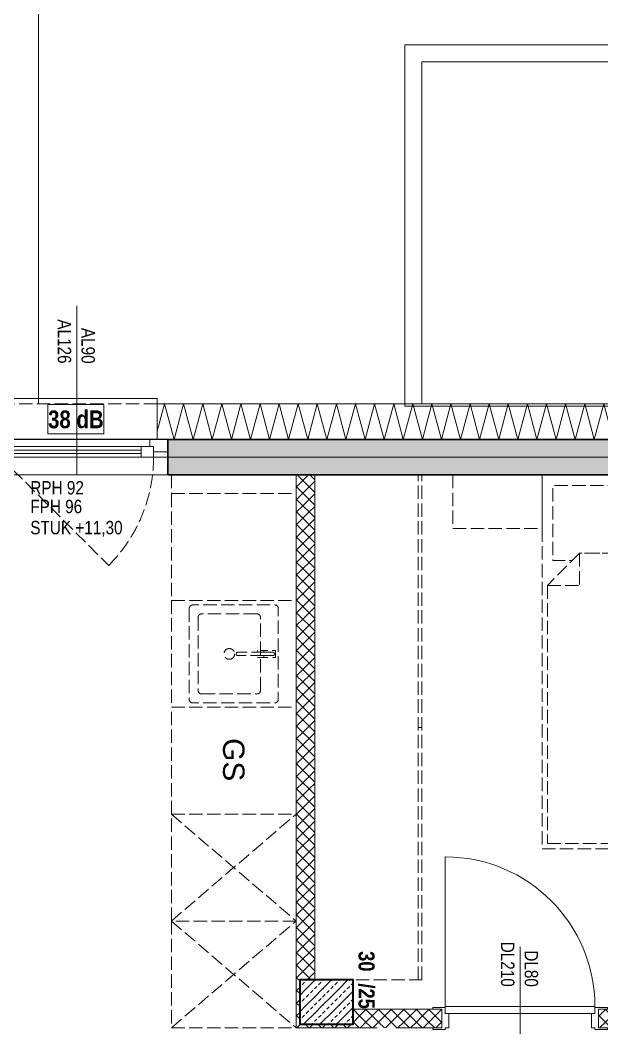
# Model space of a CAD drawing. Header units: metres. Extents: x -19025 to 34897, y -14024 to 26069.
# Drawn here: x 19698 to 22962, y 14604 to 20263 of the extents above; entities that cross this region are included whole.
import ezdxf
from ezdxf.enums import TextEntityAlignment as Align

# ---------------------------------------------------------------- set-up
doc = ezdxf.new("R2010")
doc.units = ezdxf.units.M
doc.header["$MEASUREMENT"] = 0
doc.linetypes.add('Strichlinie eng', pattern=[0.1, 0.075, -0.025])
for name, color, linetype in [('110 Wand Aussen', 7, 'Continuous'), ('11__100 Achsraster', 7, 'Continuous'), ('130 Wand Innen', 7, 'Continuous'), ('130 Wand Innen nichttragend', 7, 'Continuous'), ('150 Stuetze', 7, 'Continuous'), ('211 Draufsicht Untersicht 2D', 7, 'Continuous'), ('220 Bodenaufbau', 7, 'Continuous'), ('510 Moeblierung', 7, 'Continuous'), ('530 Küche', 7, 'Continuous'), ('930 Beschriftung Allgemein', 7, 'Continuous'), ('936 Beschriftung PP Schallschutz', 7, 'Continuous'), ('938 Beschriftung Statik', 7, 'Continuous'), ('Neubau_130 Wand Innen', 7, 'Continuous')]:
    doc.layers.add(name, color=color, linetype=linetype)
doc.styles.add('ERSTELLTER_STIL_1', font='ARIALN.TTF')
doc.styles.add('ERSTELLTER_STIL_2', font='ARIALNB.TTF')
doc.styles.add('ERSTELLTER_STIL_3', font='arial.ttf')
doc.styles.add('ERSTELLTER_STIL_4', font='arialbd.ttf')
doc.linetypes.add('Grenze Bezirk', pattern='A,0,[2,22HAUS116_412 STG1 _ 2.DG_IndexB_2026-08-161.Shx,S=0.001587,R=0,X=0,Y=0],-0.25,0', length=0.25)
pattern_1 = [(134.9991, (0, 0), (0.0353559, 0.03535478), [0.05, 0]), (224.9991, (0, 0), (-0.03535478, 0.0353559), [0.05, 0])]
pattern_2 = [(315, (0, 0), (0.03535534, 0.03535534), [0.05, 0]), (45, (0, 0), (-0.03535534, 0.03535534), [0.05, 0])]
pattern_3 = [(45, (0, 0), (-0.04596194, 0.04596194), [0.0195, -0.013]), (45, (-0.02298, 0.02298), (-0.04596194, 0.04596194), [0.065, 0])]
pattern_4 = [(224.99723, (0, 0), (-0.03535363, 0.03535705), [0.05, 0]), (314.99723, (0, 0), (0.03535705, 0.03535363), [0.05, 0])]

# ---------------------------------------------------------------- blocks, each defined once
blk = doc.blocks.new('Decke_2_1', base_point=(11.4309, 4.6878))
at = {"layer": '220 Bodenaufbau', "color": 7, "linetype": 'Continuous', "lineweight": 13, "flags": 128}
blk.add_lwpolyline([(19.551, 13.0252), (19.551, 14.231), (15.4301, 14.231), (15.4301, 15.916), (21.6305, 15.916), (21.6305, 16.051), (21.8305, 16.051), (21.8305, 15.851), (23.6, 15.851), (23.6, 18.8911), (23.6, 22.2117), (14.36, 22.2117), (14.36, 18.8317), (11.5332, 18.8317), (11.5332, 14.251), (14.36, 14.251), (14.36, 6.5391)], dxfattribs=at)
blk = doc.blocks.new('Unterschrank Einzeltür 24[48]_1', base_point=(18.795, 21.3067))
at = {"layer": '530 Küche', "color": 8, "linetype": 'Strichlinie eng', "lineweight": 5}
for p, q in [((18.795, 21.3067), (18.795, 20.7067)), ((18.795, 21.3067), (19.495, 21.3067)), ((19.495, 21.3067), (19.495, 20.7067)), ((19.275, 21.2317), (18.965, 21.2317)), ((18.945, 21.2117), (18.945, 20.8017)), ((19.295, 20.8017), (19.295, 21.2117)), ((18.965, 20.7817), (19.275, 20.7817)), ((18.795, 20.7067), (19.495, 20.7067))]:
    blk.add_line(p, q, dxfattribs=at)
at = {"layer": '530 Küche', "color": 8, "linetype": 'Strichlinie eng', "lineweight": 5, "flags": 128}
for points in [[(18.895, 21.2617), (18.895, 20.7517, 0.414214), (18.915, 20.7317), (19.375, 20.7317, 0.414214), (19.395, 20.7517), (19.395, 21.2617, 0.414214), (19.375, 21.2817), (18.915, 21.2817, 0.414214)], [(19.1671, 21.0157, 1), (19.1671, 20.9977), (19.365, 20.9977, 1), (19.365, 21.0157)], [(19.314, 21.0267), (19.314, 21.0157), (19.365, 21.0157, -1), (19.365, 20.9977), (19.314, 20.9977), (19.314, 20.9867), (19.379, 20.9867), (19.379, 21.0267)]]:
    blk.add_lwpolyline(points, format="xyb", close=True, dxfattribs=at)
for points in [[(19.278, 21.0264), (19.278, 21.0157), (19.313, 21.0157), (19.313, 21.0264)], [(19.278, 20.987), (19.313, 20.987), (19.313, 20.9977), (19.278, 20.9977)]]:
    blk.add_lwpolyline(points, close=True, dxfattribs=at)
at = {"layer": '530 Küche', "color": 8, "linetype": 'Strichlinie eng', "lineweight": 5}
blk.add_circle((19.12, 21.0067), 0.03, dxfattribs=at)
for centre, start, end in [((18.965, 21.2117), 90, 180), ((19.275, 21.2117), 360, 90), ((18.965, 20.8017), 180, 270), ((19.275, 20.8017), 270, 360)]:
    blk.add_arc(centre, 0.02, start, end, dxfattribs=at)
blk.add_point((18.945, 21.2117), dxfattribs=at)
blk = doc.blocks.new('Unterschrank Mehrfach-Schublade 24[49]_1', base_point=(18.7949, 21.9067))
at = {"layer": '530 Küche', "color": 8, "linetype": 'Strichlinie eng', "lineweight": 5}
for p, q in [((18.7949, 21.9067), (18.7949, 21.3067)), ((18.7949, 21.9067), (19.495, 21.9067)), ((19.495, 21.9067), (19.495, 21.3067)), ((18.7949, 21.3067), (19.495, 21.3067))]:
    blk.add_line(p, q, dxfattribs=at)
blk = doc.blocks.new('Küche-Hochschrank[50]_1', base_point=(18.795, 19.5067))
at = {"layer": '530 Küche', "color": 8, "linetype": 'Strichlinie eng', "lineweight": 5}
for p, q in [((18.795, 19.5067), (19.495, 18.9067)), ((18.795, 18.9067), (19.495, 19.5067))]:
    blk.add_line(p, q, dxfattribs=at)
at = {"layer": '530 Küche', "color": 8, "linetype": 'Strichlinie eng', "lineweight": 5, "flags": 128}
blk.add_lwpolyline([(18.795, 19.5067), (18.795, 18.9067), (19.495, 18.9067), (19.495, 19.5067)], close=True, dxfattribs=at)
blk = doc.blocks.new('Einbau Geschirrspüler 02 27[51]_1', base_point=(18.795, 20.1067))
at = {"layer": '530 Küche', "color": 8, "linetype": 'Strichlinie eng', "lineweight": 5}
for p, q in [((18.795, 20.1067), (18.795, 20.7067)), ((18.795, 20.7067), (19.495, 20.7067)), ((19.495, 20.1067), (19.495, 20.7067)), ((18.795, 20.1067), (19.495, 20.1067))]:
    blk.add_line(p, q, dxfattribs=at)
at = {"layer": '530 Küche', "color": 7, "lineweight": 13, "style": 'ERSTELLTER_STIL_3'}
blk.add_attdef('txt', text='', height=0.12, rotation=270, dxfattribs=at).set_placement((19.145, 20.4125), align=Align.MIDDLE_CENTER)
blk = doc.blocks.new('Unterschrank Mehrfach-Schublade 24[71]_1', base_point=(18.7949, 22.0117))
at = {"layer": '530 Küche', "color": 8, "linetype": 'Strichlinie eng', "lineweight": 5}
for p, q in [((18.7949, 22.0117), (18.7949, 21.9067)), ((18.7949, 22.0117), (19.495, 22.0117)), ((19.495, 22.0117), (19.495, 21.9067)), ((18.7949, 21.9067), (19.495, 21.9067))]:
    blk.add_line(p, q, dxfattribs=at)
blk = doc.blocks.new('Doppelbett 06 27[87]_1', base_point=(21.8, 22.0117))
at = {"layer": '510 Moeblierung', "color": 253, "linetype": 'Strichlinie eng', "lineweight": 9, "true_color": 0x9f9f9f}
for p, q in [((20.875, 22.0117), (20.375, 22.0117)), ((20.375, 22.0117), (20.375, 21.7117)), ((20.875, 21.7117), (20.875, 22.0117)), ((22.725, 22.0117), (20.875, 22.0117)), ((20.875, 22.0117), (20.875, 19.9117)), ((23.225, 22.0117), (22.725, 22.0117)), ((22.725, 22.0117), (22.725, 21.7117)), ((22.725, 19.9117), (22.725, 22.0117)), ((23.225, 21.7117), (23.225, 22.0117)), ((20.375, 21.7117), (20.875, 21.7117)), ((22.725, 21.7117), (23.225, 21.7117)), ((21.085, 21.5717), (20.905, 21.3917)), ((21.8, 21.5717), (21.085, 21.5717)), ((21.085, 21.5717), (21.085, 21.3917)), ((22.515, 21.5717), (21.8, 21.5717)), ((22.695, 21.3917), (22.515, 21.5717)), ((22.515, 21.5717), (22.515, 21.3917)), ((20.905, 21.3917), (20.905, 19.9417)), ((20.905, 21.3917), (21.085, 21.3917)), ((22.695, 21.3917), (22.515, 21.3917)), ((22.695, 19.9417), (22.695, 21.3917)), ((20.905, 19.9417), (21.8, 19.9417)), ((21.8, 19.9417), (22.695, 19.9417)), ((20.875, 19.9117), (22.725, 19.9117))]:
    blk.add_line(p, q, dxfattribs=at)
at = {"layer": '510 Moeblierung', "color": 253, "linetype": 'Strichlinie eng', "lineweight": 9, "true_color": 0x9f9f9f, "flags": 128}
for points in [[(21.74, 21.5717), (21.74, 21.9517), (20.935, 21.9517), (20.935, 21.5317), (21.045, 21.5317), (21.085, 21.5717)], [(22.515, 21.5717), (22.555, 21.5317), (22.665, 21.5317), (22.665, 21.9517), (21.86, 21.9517), (21.86, 21.5717)]]:
    blk.add_lwpolyline(points, close=True, dxfattribs=at)
blk = doc.blocks.new('Garderobe 01 27[105]_1', base_point=(20.2, 19.1767))
at = {"layer": '510 Moeblierung', "color": 253, "linetype": 'Strichlinie eng', "lineweight": 9, "true_color": 0x9f9f9f}
for p, q in [((20.18, 19.1767), (20.18, 22.0117)), ((20.2, 20.5942), (20.18, 20.5942)), ((20.2, 19.1767), (20.18, 19.1767))]:
    blk.add_line(p, q, dxfattribs=at)
at = {"layer": '510 Moeblierung', "color": 253, "linetype": 'Strichlinie eng', "lineweight": 9, "true_color": 0x9f9f9f, "flags": 128}
blk.add_lwpolyline([(20.2, 19.1767), (20.2, 22.0117), (19.6, 22.0117), (19.6, 19.1767)], close=True, dxfattribs=at)
blk = doc.blocks.new('Wand_34_1', base_point=(19.6, 22.4117))
at = {"layer": '130 Wand Innen', "linetype": 'Continuous', "lineweight": 13, "true_color": 0xa7a7a7}
h = blk.add_hatch(dxfattribs=at)
h.set_pattern_fill('GIPSKARTONWAND_0001', color=253, style=0, pattern_type=2)
h.set_pattern_definition(pattern_1)
h.paths.add_polyline_path([(19.495, 22.0117), (19.495, 19.0117), (19.515, 19.0117), (19.515, 19.1767), (19.6, 19.1767), (19.6, 22.0117)])
h = blk.add_hatch(dxfattribs=at)
h.set_pattern_fill('GIPSKARTONWAND_0001', color=253, style=0, pattern_type=2)
h.set_pattern_definition(pattern_1)
h.paths.add_polyline_path([(19.495, 18.9067), (19.515, 18.9267), (19.515, 19.0117), (19.495, 19.0117)])
h = blk.add_hatch(dxfattribs=at)
h.set_pattern_fill('GIPSKARTONWAND_0001', color=253, style=0, pattern_type=2)
h.set_pattern_definition(pattern_1)
h.paths.add_polyline_path([(19.515, 18.9267), (19.495, 18.9067), (19.6, 18.9067), (19.6, 18.9267), (19.515, 18.9267)])
at = {"layer": '130 Wand Innen', "color": 7, "linetype": 'Continuous', "lineweight": 13, "flags": 128}
for points in [[(19.495, 22.0117), (19.495, 18.9067)], [(19.6, 22.0117), (19.495, 22.0117)], [(19.6, 19.1767), (19.6, 22.0117)], [(19.495, 18.9067), (19.6, 18.9067)]]:
    blk.add_lwpolyline(points, dxfattribs=at)
blk = doc.blocks.new('Zargentür 1-Fl 27_3')
at = {"layer": 'Neubau_130 Wand Innen', "color": 7, "linetype": 'Continuous', "lineweight": 13}
for p, q in [((0.42, 0.015), (0.42, 0.855)), ((-0.42, 0.01), (-0.49, 0.01)), ((-0.49, 0.01), (-0.49, 0)), ((-0.49, 0), (-0.44, 0)), ((-0.44, 0), (-0.44, -0.13)), ((-0.44, -0.13), (-0.44, 0)), ((-0.44, -0.13), (-0.44, 0)), ((-0.42, 0.015), (-0.42, -0.025)), ((0.42, 0.015), (-0.42, 0.015)), ((-0.42, -0.025), (-0.42, 0.01)), ((0.42, -0.025), (0.42, 0.015)), ((0.42, -0.025), (0.42, 0.01)), ((0.42, 0.01), (0.49, 0.01)), ((0.49, 0), (0.44, 0)), ((0.44, 0), (0.44, -0.13)), ((0.44, -0.13), (0.44, 0)), ((0.44, -0.13), (0.44, 0)), ((0.49, 0.01), (0.49, 0)), ((-0.4, -0.025), (-0.42, -0.025)), ((-0.42, -0.025), (0.42, -0.025)), ((-0.4, -0.13), (-0.4, -0.025)), ((0.4, -0.13), (0.4, -0.025)), ((0.4, -0.025), (0.42, -0.025)), ((-0.44, -0.13), (-0.49, -0.13)), ((-0.49, -0.13), (-0.49, -0.14)), ((-0.49, -0.14), (-0.42, -0.14)), ((-0.42, -0.14), (-0.42, -0.13)), ((-0.42, -0.13), (-0.4, -0.13)), ((0.42, -0.13), (0.4, -0.13)), ((0.42, -0.14), (0.42, -0.13)), ((0.49, -0.14), (0.42, -0.14)), ((0.44, -0.13), (0.49, -0.13)), ((0.49, -0.13), (0.49, -0.14))]:
    blk.add_line(p, q, dxfattribs=at)
blk.add_arc((0.42, 0.015), 0.84, 90, 180, dxfattribs=at)
blk = doc.blocks.new('T Marker 21_15')
at = {"layer": 'Neubau_130 Wand Innen', "color": 7, "linetype": 'Continuous', "lineweight": 13}
blk.add_line((0, -0.48), (0, 0.15), dxfattribs=at)
at = {"layer": 'Neubau_130 Wand Innen', "color": 7, "lineweight": 13, "style": 'ERSTELLTER_STIL_1'}
for tag, p in [('gs_width_select_pref_50_0', (-0.0029, -0.4146)), ('gs_width_select_pref_50_1', (0.13, -0.4628))]:
    blk.add_attdef(tag, text='', height=0.075, rotation=90, dxfattribs=at).set_placement(p, align=Align.BOTTOM_LEFT)
blk = doc.blocks.new('Wand_37_1', base_point=(21.5305, 19.0116))
at = {"layer": '130 Wand Innen', "linetype": 'Continuous', "lineweight": 13, "true_color": 0xa7a7a7}
h = blk.add_hatch(dxfattribs=at)
h.set_pattern_fill('GIPSKARTONWAND_0001', color=253, style=0, pattern_type=2)
h.set_pattern_definition(pattern_2)
h.paths.add_polyline_path([(21.5305, 19.0116), (21.4005, 19.0116), (21.5305, 18.8916)])
h = blk.add_hatch(dxfattribs=at)
h.set_pattern_fill('GIPSKARTONWAND_0001', color=253, style=0, pattern_type=2)
h.set_pattern_definition(pattern_2)
h.paths.add_polyline_path([(21.5305, 18.8916), (21.4005, 19.0116), (21.4005, 18.8916)])
h = blk.add_hatch(dxfattribs=at)
h.set_pattern_fill('GIPSKARTONWAND_0001', color=253, style=0, pattern_type=2)
h.set_pattern_definition(pattern_2)
h.paths.add_polyline_path([(21.4005, 18.8916), (21.4005, 17.9316), (21.5305, 17.9316), (21.5305, 18.8916)])
h = blk.add_hatch(dxfattribs=at)
h.set_pattern_fill('GIPSKARTONWAND_0001', color=253, style=0, pattern_type=2)
h.set_pattern_definition(pattern_2)
h.paths.add_polyline_path([(21.4005, 15.851), (21.5305, 15.851), (21.5305, 17.0516), (21.4005, 17.0516)])
at = {"layer": '130 Wand Innen', "color": 7, "linetype": 'Continuous', "lineweight": 13}
for p, q in [((21.5305, 17.9316), (21.4005, 17.9316)), ((21.5305, 17.0516), (21.4005, 17.0516))]:
    blk.add_line(p, q, dxfattribs=at)
at = {"layer": '130 Wand Innen', "color": 7, "linetype": 'Continuous', "lineweight": 13, "flags": 128}
for points in [[(21.4005, 18.9066), (21.4005, 17.9316)], [(21.5305, 17.9316), (21.5305, 18.8916)], [(21.4005, 17.0516), (21.4005, 15.851)], [(21.5305, 16.2662), (21.5305, 17.0516)], [(21.5305, 15.851), (21.5305, 16.1862)], [(21.4005, 15.851), (21.5305, 15.851)]]:
    blk.add_lwpolyline(points, dxfattribs=at)
at = {"layer": '130 Wand Innen nichttragend', "color": 7, "linetype": 'Continuous', "lineweight": 13, "flags": 128}
blk.add_lwpolyline([(21.4005, 19.0116), (21.5305, 19.0116)], dxfattribs=at)
at = {"layer": 'Neubau_130 Wand Innen', "color": 7, "linetype": 'Continuous', "lineweight": 13, "xscale": -1, "rotation": 90}
blk.add_blockref('Zargentür 1-Fl 27_3', (21.4005, 17.4916), dxfattribs=at)
at = {"layer": 'Neubau_130 Wand Innen', "color": 7, "lineweight": 13}
ref = blk.add_blockref('T Marker 21_15', (21.5305, 17.4916), dxfattribs=dict(at, rotation=270))
ref.add_attrib('gs_width_select_pref_50', 'DL80', dxfattribs={"color": 7, "lineweight": 13, "height": 0.075, "rotation": 360, "style": 'ERSTELLTER_STIL_1'}).set_placement((21.093, 17.5175), align=Align.BOTTOM_LEFT)
ref.add_attrib('gs_width_select_pref_50_1', 'DL210', dxfattribs={"color": 7, "lineweight": 13, "height": 0.075, "rotation": 360, "style": 'ERSTELLTER_STIL_1'}).set_placement((21.0447, 17.3846), align=Align.BOTTOM_LEFT)
blk = doc.blocks.new('Stütze_1_1', base_point=(19.665, 19.0517))
at = {"layer": '150 Stuetze', "linetype": 'Continuous', "lineweight": 0, "true_color": 0x000000}
h = blk.add_hatch(dxfattribs=at)
h.set_pattern_fill('BETON__BEWEHRT_SN46_0001', color=18, style=0, pattern_type=2)
h.set_pattern_definition(pattern_3)
h.paths.add_polyline_path([(19.515, 18.9267), (19.815, 18.9267), (19.815, 19.1767), (19.515, 19.1767)])
at = {"layer": '150 Stuetze', "color": 7, "linetype": 'Continuous', "lineweight": 35, "flags": 128}
blk.add_lwpolyline([(19.515, 18.9267), (19.815, 18.9267), (19.815, 19.1767), (19.515, 19.1767)], close=True, dxfattribs=at)
blk = doc.blocks.new('Standard-Rastermarker_2')
at = {"layer": '11__100 Achsraster', "color": 8, "linetype": 'Grenze Bezirk', "lineweight": 5}
blk.add_line((1, 0), (28.1313, 0), dxfattribs=at)
at = {"layer": '11__100 Achsraster', "color": 8, "lineweight": 5, "style": 'ERSTELLTER_STIL_4'}
blk.add_attdef('AC_MarkerText_1', text='', height=0.2, rotation=270, dxfattribs=at).set_placement((29.527, -0.0457), align=Align.TOP_CENTER)
blk = doc.blocks.new('Etikett_2_1', base_point=(19.815, 19.1928))
at = {"layer": '938 Beschriftung Statik', "color": 7, "lineweight": 13, "insert": (19.9354, 19.3377), "char_height": 0.09, "attachment_point": 1, "rotation": 270, "style": 'ERSTELLTER_STIL_2'}
blk.add_mtext('\\A1;{\\pql;\\pt0,1;\\fArial Narrow|b1|i0|c0|p0;\\W1.000000;30\\fArial Narrow|b1|i0|c0|p0;\\W1.000000;\\A1{\\H.66x;\\S^  ;}\\fArial Narrow|b1|i0|c0|p0;\\W1.000000;\\fArial Narrow|b1|i0|c0|p0;\\W1.000000;\\A1{\\H.66x;\\S^  ;}\\fArial Narrow|b1|i0|c0|p0;\\W1.000000; /\\fArial Narrow|b1|i0|c0|p0;\\W1.000000;\\fArial Narrow|b1|i0|c0|p0;\\W1.000000;\\fArial Narrow|b1|i0|c0|p0;\\W1.000000;\\fArial Narrow|b1|i0|c0|p0;\\W1.000000;\\fArial Narrow|b1|i0|c0|p0;\\W1.000000;25\\fArial Narrow|b1|i0|c0|p0;\\W1.000000;\\A1{\\H.66x;\\S^  ;}\\fArial Narrow|b1|i0|c0|p0;\\W1.000000;\\fArial Narrow|b1|i0|c0|p0;\\W1.000000;\\A1{\\H.66x;\\S^  ;}\\fArial Narrow|b1|i0|c0|p0;\\W1.000000;\\fArial Narrow|b1|i0|c0|p0;\\W1.000000;\\fArial Narrow|b1|i0|c0|p0;\\W1.000000;\\fArial Narrow|b1|i0|c0|p0;\\W1.000000;\\fArial Narrow|b1|i0|c0|p0;\\W1.000000;\\fArial Narrow|b1|i0|c0|p0;\\W1.000000;\\fArial Narrow|b1|i0|c0|p0;\\W1.000000;\\A1{\\H.66x;\\S^  ;}\\fArial Narrow|b1|i0|c0|p0;\\W1.000000;\\fArial Narrow|b1|i0|c0|p0;\\W1.000000;\\A1{\\H.66x;\\S^  ;}\\fArial Narrow|b1|i0|c0|p0;\\W1.000000;\\fArial Narrow|b1|i0|c0|p0;\\W1.000000;\\fArial Narrow|b1|i0|c0|p0;\\W1.000000;\\fArial Narrow|b1|i0|c0|p0;\\W1.000000;\\fArial Narrow|b1|i0|c0|p0;\\W1.000000;\\fArial Narrow|b1|i0|c0|p0;\\W1.000000;\\fArial Narrow|b1|i0|c0|p0;\\W1.000000;\\A1{\\H.66x;\\S^  ;}\\fArial Narrow|b1|i0|c0|p0;\\W1.000000;\\fArial Narrow|b1|i0|c0|p0;\\W1.000000;\\A1{\\H.66x;\\S^  ;}\\fArial Narrow|b1|i0|c0|p0;\\W1.000000;\\fArial Narrow|b1|i0|c0|p0;\\W1.000000;\\fArial Narrow|b1|i0|c0|p0;\\W1.000000;\\fArial Narrow|b1|i0|c0|p0;\\W1.000000;\\fArial Narrow|b1|i0|c0|p0;\\W1.000000;\\fArial Narrow|b1|i0|c0|p0;\\W1.000000;\\fArial Narrow|b1|i0|c0|p0;\\W1.000000;\\A1{\\H.66x;\\S^  ;}\\fArial Narrow|b1|i0|c0|p0;\\W1.000000;\\fArial Narrow|b1|i0|c0|p0;\\W1.000000;\\A1{\\H.66x;\\S^  ;}\\fArial Narrow|b1|i0|c0|p0;\\W1.000000;\\fArial Narrow|b1|i0|c0|p0;\\W1.000000;\\fArial Narrow|b1|i0|c0|p0;\\W1.000000;\\fArial Narrow|b1|i0|c0|p0;\\W1.000000;\\fArial Narrow|b1|i0|c0|p0;\\W1.000000;\\fArial Narrow|b1|i0|c0|p0;\\W1.000000;\\fArial Narrow|b1|i0|c0|p0;\\W1.000000;\\A1{\\H.66x;\\S^  ;}\\fArial Narrow|b1|i0|c0|p0;\\W1.000000;}', dxfattribs=at)
at = {"layer": '938 Beschriftung Statik', "color": 7, "lineweight": 13, "style": 'ERSTELLTER_STIL_2'}
blk.add_attdef('DUMMY_124', text='', height=0.09, rotation=270, dxfattribs=at).set_placement((19.9632, 19.3377), align=Align.TOP_LEFT)
blk = doc.blocks.new('*X651')
at = {"layer": '110 Wand Aussen', "color": 7, "linetype": 'Continuous', "lineweight": 5}
for p, q in [((18.7564, 22.4117), (18.7149, 22.2567)), ((18.7564, 22.4117), (18.81, 22.2117)), ((18.8636, 22.4117), (18.81, 22.2117)), ((18.8636, 22.4117), (18.9172, 22.2117)), ((18.9708, 22.4117), (18.9172, 22.2117)), ((18.9708, 22.4117), (19.0244, 22.2117)), ((19.078, 22.4117), (19.0244, 22.2117)), ((19.078, 22.4117), (19.1316, 22.2117)), ((19.1852, 22.4117), (19.1316, 22.2117)), ((19.1852, 22.4117), (19.2388, 22.2117)), ((19.2923, 22.4117), (19.2388, 22.2117)), ((19.2923, 22.4117), (19.3459, 22.2117)), ((19.3995, 22.4117), (19.3459, 22.2117)), ((19.3995, 22.4117), (19.4531, 22.2117)), ((19.5067, 22.4117), (19.4531, 22.2117)), ((19.5067, 22.4117), (19.5603, 22.2117)), ((19.6139, 22.4117), (19.5603, 22.2117)), ((19.6139, 22.4117), (19.6675, 22.2117)), ((19.7211, 22.4117), (19.6675, 22.2117)), ((19.7211, 22.4117), (19.7747, 22.2117)), ((19.8282, 22.4117), (19.7747, 22.2117)), ((19.8282, 22.4117), (19.8818, 22.2117)), ((19.9354, 22.4117), (19.8818, 22.2117)), ((19.9354, 22.4117), (19.989, 22.2117)), ((20.0426, 22.4117), (19.989, 22.2117)), ((20.0426, 22.4117), (20.0962, 22.2117)), ((20.1498, 22.4117), (20.0962, 22.2117)), ((20.1498, 22.4117), (20.2034, 22.2117)), ((20.257, 22.4117), (20.2034, 22.2117)), ((20.257, 22.4117), (20.3105, 22.2117)), ((20.3641, 22.4117), (20.3105, 22.2117)), ((20.3641, 22.4117), (20.4177, 22.2117)), ((20.4713, 22.4117), (20.4177, 22.2117)), ((20.4713, 22.4117), (20.5249, 22.2117)), ((20.5785, 22.4117), (20.5249, 22.2117)), ((20.5785, 22.4117), (20.6321, 22.2117)), ((20.6857, 22.4117), (20.6321, 22.2117)), ((20.6857, 22.4117), (20.7393, 22.2117)), ((20.7929, 22.4117), (20.7393, 22.2117)), ((20.7929, 22.4117), (20.8464, 22.2117)), ((20.9, 22.4117), (20.8464, 22.2117)), ((20.9, 22.4117), (20.9536, 22.2117)), ((21.0072, 22.4117), (20.9536, 22.2117)), ((21.0072, 22.4117), (21.0608, 22.2117)), ((21.1144, 22.4117), (21.0608, 22.2117)), ((21.1144, 22.4117), (21.168, 22.2117)), ((21.2216, 22.4117), (21.168, 22.2117)), ((21.2216, 22.4117), (21.2752, 22.2117)), ((21.3288, 22.4117), (21.2752, 22.2117)), ((21.3288, 22.4117), (21.3823, 22.2117)), ((21.4359, 22.4117), (21.3823, 22.2117)), ((21.4359, 22.4117), (21.4895, 22.2117)), ((21.5431, 22.4117), (21.4895, 22.2117)), ((21.5431, 22.4117), (21.5967, 22.2117)), ((21.6503, 22.4117), (21.5967, 22.2117)), ((21.6503, 22.4117), (21.7039, 22.2117)), ((21.7575, 22.4117), (21.7039, 22.2117)), ((21.7575, 22.4117), (21.8111, 22.2117)), ((21.8647, 22.4117), (21.8111, 22.2117)), ((21.8647, 22.4117), (21.9182, 22.2117)), ((21.9718, 22.4117), (21.9182, 22.2117)), ((21.9718, 22.4117), (22.0254, 22.2117)), ((22.079, 22.4117), (22.0254, 22.2117)), ((22.079, 22.4117), (22.1326, 22.2117)), ((22.1862, 22.4117), (22.1326, 22.2117)), ((22.1862, 22.4117), (22.2398, 22.2117)), ((22.2934, 22.4117), (22.2398, 22.2117)), ((22.2934, 22.4117), (22.347, 22.2117)), ((22.4006, 22.4117), (22.347, 22.2117)), ((22.4006, 22.4117), (22.4541, 22.2117)), ((22.5077, 22.4117), (22.4541, 22.2117)), ((22.5077, 22.4117), (22.5613, 22.2117)), ((22.6149, 22.4117), (22.5613, 22.2117)), ((22.6149, 22.4117), (22.6685, 22.2117)), ((22.7221, 22.4117), (22.6685, 22.2117)), ((22.7221, 22.4117), (22.7757, 22.2117)), ((22.8293, 22.4117), (22.7757, 22.2117)), ((22.8293, 22.4117), (22.8829, 22.2117)), ((22.9365, 22.4117), (22.8829, 22.2117)), ((22.9365, 22.4117), (22.99, 22.2117)), ((23.0436, 22.4117), (22.99, 22.2117)), ((23.0436, 22.4117), (23.0972, 22.2117)), ((23.1508, 22.4117), (23.0972, 22.2117)), ((23.1508, 22.4117), (23.2044, 22.2117)), ((23.258, 22.4117), (23.2044, 22.2117)), ((23.258, 22.4117), (23.3116, 22.2117)), ((23.3652, 22.4117), (23.3116, 22.2117)), ((23.3652, 22.4117), (23.4188, 22.2117)), ((23.4723, 22.4117), (23.4188, 22.2117)), ((23.4723, 22.4117), (23.5259, 22.2117)), ((23.5795, 22.4117), (23.5259, 22.2117)), ((23.5795, 22.4117), (23.6, 22.3352))]:
    blk.add_line(p, q, dxfattribs=at)
blk = doc.blocks.new('Kombi-Fenster 1-Fl 27_9')
at = {"layer": '110 Wand Aussen', "color": 7, "linetype": 'Strichlinie eng', "lineweight": 13}
for p, q in [((0.43, 0.03), (-0.1781, 0.6381)), ((-0.51, 0.13), (0.51, 0.13)), ((-0.45, -0.27), (0.45, -0.27))]:
    blk.add_line(p, q, dxfattribs=at)
at = {"layer": '110 Wand Aussen', "color": 7, "linetype": 'Continuous', "lineweight": 13}
for p, q in [((-0.54, 0.13), (0.54, 0.13)), ((-0.51, 0), (-0.43, 0)), ((-0.43, -0.03), (-0.43, 0.03)), ((-0.43, 0.03), (-0.36, 0.03)), ((-0.43, 0), (-0.43, -0.03)), ((-0.36, 0.03), (0.36, 0.03)), ((-0.36, 0.03), (-0.36, -0.03)), ((-0.36, 0.01), (0.36, 0.01)), ((0.36, -0.03), (0.36, 0.03)), ((0.36, 0.03), (0.43, 0.03)), ((0.43, 0.03), (0.43, -0.03)), ((0.43, -0.03), (0.43, 0)), ((0.43, 0), (0.51, 0)), ((-0.43, -0.03), (-0.41, -0.03)), ((-0.36, -0.03), (-0.43, -0.03)), ((-0.41, -0.03), (-0.41, -0.07)), ((0.36, -0.01), (-0.36, -0.01)), ((0.36, -0.03), (-0.36, -0.03)), ((0.43, -0.03), (0.36, -0.03)), ((0.41, -0.07), (0.41, -0.03)), ((0.41, -0.03), (0.43, -0.03)), ((-0.41, -0.07), (-0.51, -0.07)), ((-0.45, -0.07), (-0.51, -0.07)), ((-0.45, -0.07), (-0.51, -0.07)), ((-0.45, -0.27), (-0.45, -0.07)), ((0.41, -0.07), (-0.41, -0.07)), ((0.51, -0.07), (0.41, -0.07)), ((0.45, -0.07), (0.51, -0.07)), ((0.45, -0.07), (0.51, -0.07)), ((0.45, -0.27), (0.45, -0.07)), ((-0.45, -0.27), (-0.45, -0.3)), ((0.45, -0.3), (0.45, -0.27)), ((-0.45, -0.3), (0.45, -0.3))]:
    blk.add_line(p, q, dxfattribs=at)
at = {"layer": '110 Wand Aussen', "color": 7, "linetype": 'Continuous', "lineweight": 30}
for p, q in [((-0.51, 0.13), (-0.54, 0.13)), ((-0.51, 0), (-0.51, 0.13)), ((0.51, 0), (0.51, 0.13)), ((0.51, 0.13), (0.54, 0.13)), ((-0.51, -0.07), (-0.51, 0)), ((-0.51, -0.07), (-0.51, 0)), ((0.51, -0.07), (0.51, 0)), ((0.51, -0.07), (0.51, 0))]:
    blk.add_line(p, q, dxfattribs=at)
at = {"layer": '110 Wand Aussen', "color": 7, "linetype": 'Strichlinie eng', "lineweight": 13}
blk.add_arc((0.43, 0.03), 0.86, 135, 180, dxfattribs=at)
at = {"layer": '110 Wand Aussen', "color": 7, "linetype": 'Continuous', "lineweight": 13}
for p in [(-0.54, 0.13), (0.54, 0.13)]:
    blk.add_point(p, dxfattribs=at)
blk = doc.blocks.new('F Marker 21_13')
at = {"layer": '110 Wand Aussen', "color": 7, "linetype": 'Continuous', "lineweight": 13}
blk.add_line((0, 0.55), (0, -0.4), dxfattribs=at)
at = {"layer": '110 Wand Aussen', "color": 7, "lineweight": 13, "style": 'ERSTELLTER_STIL_1'}
for tag, p in [('gs_width_select_pref_50_1', (-0.13, 0.474)), ('gs_width_select_pref_50_0', (0.0029, 0.4257))]:
    blk.add_attdef(tag, text='', height=0.075, rotation=270, dxfattribs=at).set_placement(p, align=Align.BOTTOM_LEFT)
for tag, p in [('AC_SillPrefix', (-0.2618, -0.532)), ('AC_SillPrefix_FPH', (-0.2618, -0.637)), ('AC_SillPrefix_STUK', (-0.2618, -0.7557))]:
    blk.add_attdef(tag, text='', height=0.075, dxfattribs=at).set_placement(p, align=Align.BOTTOM_LEFT)
blk = doc.blocks.new('Wand_155_1', base_point=(14.16, 22.4117))
at = {"layer": '110 Wand Aussen', "linetype": 'Continuous', "lineweight": 0, "true_color": 0x000000}
h = blk.add_hatch(dxfattribs=at)
h.set_pattern_fill('BETON__BEWEHRT_SN46_0001', color=18, style=0, pattern_type=2)
h.set_pattern_definition(pattern_3)
h.paths.add_polyline_path([(18.7749, 22.1417), (18.7749, 22.0117), (23.4, 22.0117), (23.4, 22.2117), (18.7749, 22.2117)])
at = {"layer": '110 Wand Aussen', "color": 7, "linetype": 'Continuous', "lineweight": 13}
for p, q in [((18.7149, 22.4117), (18.7149, 22.2117)), ((18.7149, 22.2117), (18.7749, 22.2117))]:
    blk.add_line(p, q, dxfattribs=at)
at = {"layer": '110 Wand Aussen', "color": 7, "linetype": 'Continuous', "lineweight": 30}
for p, q in [((23.4, 22.2117), (18.7749, 22.2117)), ((18.7749, 22.2117), (18.7749, 22.1417)), ((18.7749, 22.1417), (18.7749, 22.0117)), ((18.7749, 22.0117), (18.8049, 22.0117))]:
    blk.add_line(p, q, dxfattribs=at)
at = {"layer": '110 Wand Aussen', "color": 7, "linetype": 'Continuous', "lineweight": 13, "flags": 128}
blk.add_lwpolyline([(23.6, 22.4117), (18.7149, 22.4117)], dxfattribs=at)
at = {"layer": '110 Wand Aussen', "color": 7, "linetype": 'Continuous', "lineweight": 30, "flags": 128}
blk.add_lwpolyline([(18.7749, 22.0117), (23.4, 22.0117)], dxfattribs=at)
at = {"layer": '110 Wand Aussen', "color": 7, "lineweight": 13}
ref = blk.add_blockref('F Marker 21_13', (18.2649, 22.4117), dxfattribs=at)
ref.add_attrib('gs_width_select_pref_50', 'AL90', dxfattribs={"color": 7, "lineweight": 13, "height": 0.075, "rotation": 270, "style": 'ERSTELLTER_STIL_1'}).set_placement((18.2679, 22.8374), align=Align.BOTTOM_LEFT)
ref.add_attrib('gs_width_select_pref_50_1', 'AL126', dxfattribs={"color": 7, "lineweight": 13, "height": 0.075, "rotation": 270, "style": 'ERSTELLTER_STIL_1'}).set_placement((18.1349, 22.8857), align=Align.BOTTOM_LEFT)
ref.add_attrib('AC_SillPrefix', 'RPH 92', dxfattribs={"color": 7, "lineweight": 13, "height": 0.075, "style": 'ERSTELLTER_STIL_1'}).set_placement((18.0031, 21.8797), align=Align.BOTTOM_LEFT)
ref.add_attrib('AC_SillPrefix_FPH', 'FPH 96', dxfattribs={"color": 7, "lineweight": 13, "height": 0.075, "style": 'ERSTELLTER_STIL_1'}).set_placement((18.0031, 21.7747), align=Align.BOTTOM_LEFT)
ref.add_attrib('AC_SillPrefix_STUK', 'STUK +11,30', dxfattribs={"color": 7, "lineweight": 13, "height": 0.075, "style": 'ERSTELLTER_STIL_1'}).set_placement((18.0031, 21.656), align=Align.BOTTOM_LEFT)
at = {"layer": '110 Wand Aussen', "color": 7, "linetype": 'Continuous', "lineweight": 13, "rotation": 179.9999980562168}
blk.add_blockref('Kombi-Fenster 1-Fl 27_9', (18.2649, 22.1417), dxfattribs=at)
at = {"layer": '110 Wand Aussen', "color": 7, "lineweight": 30}
blk.add_blockref('*X651', (0, 0), dxfattribs=at)
blk = doc.blocks.new('Zargentür 1-Fl 27_26')
at = {"layer": '130 Wand Innen', "color": 7, "linetype": 'Continuous', "lineweight": 13}
for p, q in [((0.42, 0.015), (0.42, 0.855)), ((-0.42, 0.01), (-0.49, 0.01)), ((-0.49, 0.01), (-0.49, 0)), ((-0.49, 0), (-0.44, 0)), ((-0.44, 0), (-0.44, -0.105)), ((-0.44, 0), (-0.44, -0.105)), ((-0.44, 0), (-0.44, -0.105)), ((-0.42, 0.015), (-0.42, -0.025)), ((0.42, 0.015), (-0.42, 0.015)), ((-0.42, -0.025), (-0.42, 0.01)), ((0.42, -0.025), (0.42, 0.015)), ((0.42, -0.025), (0.42, 0.01)), ((0.42, 0.01), (0.49, 0.01)), ((0.49, 0), (0.44, 0)), ((0.44, 0), (0.44, -0.105)), ((0.44, 0), (0.44, -0.105)), ((0.44, 0), (0.44, -0.105)), ((0.49, 0.01), (0.49, 0)), ((-0.4, -0.025), (-0.42, -0.025)), ((-0.42, -0.025), (0.42, -0.025)), ((-0.4, -0.105), (-0.4, -0.025)), ((0.4, -0.105), (0.4, -0.025)), ((0.4, -0.025), (0.42, -0.025)), ((-0.44, -0.105), (-0.49, -0.105)), ((-0.49, -0.105), (-0.49, -0.115)), ((-0.42, -0.115), (-0.42, -0.105)), ((-0.42, -0.105), (-0.4, -0.105)), ((0.42, -0.105), (0.4, -0.105)), ((0.42, -0.115), (0.42, -0.105)), ((0.44, -0.105), (0.49, -0.105)), ((0.49, -0.105), (0.49, -0.115)), ((-0.49, -0.115), (-0.42, -0.115)), ((0.49, -0.115), (0.42, -0.115))]:
    blk.add_line(p, q, dxfattribs=at)
blk.add_arc((0.42, 0.015), 0.84, 90, 180, dxfattribs=at)
blk = doc.blocks.new('T Marker 21_9')
at = {"layer": '130 Wand Innen', "color": 7, "linetype": 'Continuous', "lineweight": 13}
blk.add_line((0, 0.35), (0, -0.255), dxfattribs=at)
at = {"layer": '130 Wand Innen', "color": 7, "lineweight": 13, "style": 'ERSTELLTER_STIL_1'}
for tag, p in [('gs_width_select_pref_50_1', (-0.13, 0.3788)), ('gs_width_select_pref_50_0', (0.0029, 0.3305))]:
    blk.add_attdef(tag, text='', height=0.075, rotation=270, dxfattribs=at).set_placement(p, align=Align.BOTTOM_LEFT)
blk = doc.blocks.new('Wand_179_1', base_point=(19.6, 19.0117))
at = {"layer": '130 Wand Innen', "linetype": 'Continuous', "lineweight": 13, "true_color": 0xa7a7a7}
h = blk.add_hatch(dxfattribs=at)
h.set_pattern_fill('GIPSKARTONWAND_0001', color=253, style=0, pattern_type=2)
h.set_pattern_definition(pattern_4)
h.paths.add_polyline_path([(19.6, 18.9267), (19.6, 18.9067), (20.3124, 18.9066), (20.3124, 19.0116), (19.815, 19.0117), (19.815, 18.9267)])
h = blk.add_hatch(dxfattribs=at)
h.set_pattern_fill('GIPSKARTONWAND_0001', color=253, style=0, pattern_type=2)
h.set_pattern_definition(pattern_4)
h.paths.add_polyline_path([(21.1924, 18.9066), (21.4005, 18.9066), (21.4005, 19.0116), (21.1924, 19.0116)])
at = {"layer": '130 Wand Innen', "color": 7, "linetype": 'Continuous', "lineweight": 13}
for p, q in [((20.3124, 19.0116), (20.3124, 18.9066)), ((21.1924, 19.0116), (21.1924, 18.9066))]:
    blk.add_line(p, q, dxfattribs=at)
at = {"layer": '130 Wand Innen', "color": 7, "linetype": 'Continuous', "lineweight": 13, "flags": 128}
for points in [[(20.3124, 19.0116), (19.815, 19.0117)], [(21.4005, 19.0116), (21.1924, 19.0116)], [(19.6, 18.9067), (19.9507, 18.9067)], [(20.0557, 18.9067), (20.3124, 18.9066)], [(21.1924, 18.9066), (21.4005, 18.9066)]]:
    blk.add_lwpolyline(points, dxfattribs=at)
at = {"layer": '130 Wand Innen', "color": 7, "linetype": 'Continuous', "lineweight": 13, "xscale": -1, "rotation": 359.997229102418}
blk.add_blockref('Zargentür 1-Fl 27_26', (20.7524, 19.0116), dxfattribs=at)
at = {"layer": '130 Wand Innen', "color": 7, "lineweight": 13}
ref = blk.add_blockref('T Marker 21_9', (20.7524, 19.0116), dxfattribs=dict(at, rotation=359.997229102418))
ref.add_attrib('gs_width_select_pref_50', 'DL80', dxfattribs={"color": 7, "lineweight": 13, "height": 0.075, "rotation": 269.9972, "style": 'ERSTELLTER_STIL_1'}).set_placement((20.7553, 19.3421), align=Align.BOTTOM_LEFT)
ref.add_attrib('gs_width_select_pref_50_1', 'DL210', dxfattribs={"color": 7, "lineweight": 13, "height": 0.075, "rotation": 269.9972, "style": 'ERSTELLTER_STIL_1'}).set_placement((20.6224, 19.3904), align=Align.BOTTOM_LEFT)
blk = doc.blocks.new('Garderobe 01 27[161]_1', base_point=(18.795, 19.5067))
at = {"layer": '530 Küche', "color": 8, "linetype": 'Strichlinie eng', "lineweight": 5}
for p, q in [((18.795, 20.1067), (19.495, 19.5067)), ((18.795, 19.5067), (19.495, 20.1067))]:
    blk.add_line(p, q, dxfattribs=at)
at = {"layer": '530 Küche', "color": 8, "linetype": 'Strichlinie eng', "lineweight": 5, "flags": 128}
blk.add_lwpolyline([(18.795, 19.5067), (18.795, 20.1067), (19.495, 20.1067), (19.495, 19.5067)], close=True, dxfattribs=at)

msp = doc.modelspace()

# ---------------------------------------------------------------- linework, layer by layer
at = {"layer": '211 Draufsicht Untersicht 2D', "color": 253, "linetype": 'Continuous', "lineweight": 9, "true_color": 0x9f9f9f, "flags": 128}
msp.add_lwpolyline([(29465.985, 20123.276), (21856.684, 20123.276), (21856.685, 19368.631), (21856.685, 18093.988), (25536.696, 18093.989), (25536.686, 11133.313), (29465.985, 11133.309)], close=True, dxfattribs=at)
at = {"layer": '930 Beschriftung Allgemein', "color": 254, "linetype": 'Continuous', "lineweight": 9, "true_color": 0xd4d4d4}
msp.add_lwpolyline([(19799.784, 18108.621), (19799.797, 21078.625), (24171.333, 21078.605), (24171.333, 20079.686)], dxfattribs=at)
at = {"layer": '930 Beschriftung Allgemein', "color": 253, "linetype": 'Continuous', "lineweight": 9, "true_color": 0x9f9f9f}
msp.add_lwpolyline([(21951.33, 18108.631), (21951.329, 20028.631), (29371.34, 20028.631), (29371.34, 11207.953), (26847.694, 11207.953)], dxfattribs=at)
at = {"layer": '936 Beschriftung PP Schallschutz', "color": 7, "linetype": 'Continuous', "lineweight": 13, "flags": 128}
msp.add_lwpolyline([(19852.703, 17938.632), (20167.937, 17938.632), (20167.937, 18103.338), (19852.703, 18103.338), (19852.703, 17938.632)], close=True, dxfattribs=at)

# ---------------------------------------------------------------- block references
at = {"layer": '110 Wand Aussen', "color": 7, "lineweight": 30, "xscale": 1000, "yscale": 1000, "zscale": 1000}
msp.add_blockref('Wand_155_1', (15911.342, 18108.621), dxfattribs=at)
at = {"layer": '11__100 Achsraster', "color": 7, "linetype": 'Continuous', "lineweight": 18, "xscale": 1000, "yscale": 1000, "zscale": 1000}
msp.add_blockref('Standard-Rastermarker_2', (5266.237, 17808.62), dxfattribs=at)
at = {"layer": '130 Wand Innen', "color": 7, "lineweight": 30, "xscale": 1000, "yscale": 1000, "zscale": 1000}
for name, p in [('Wand_34_1', (21351.345, 18108.629)), ('Wand_179_1', (21351.291, 14708.615)), ('Wand_37_1', (23281.851, 14708.522))]:
    msp.add_blockref(name, p, dxfattribs=at)
at = {"layer": '150 Stuetze', "color": 7, "lineweight": 35, "xscale": 1000, "yscale": 1000, "zscale": 1000}
msp.add_blockref('Stütze_1_1', (21416.308, 14748.61), dxfattribs=at)
at = {"layer": '220 Bodenaufbau', "color": 7, "linetype": 'Continuous', "lineweight": 13, "xscale": 1000, "yscale": 1000, "zscale": 1000}
msp.add_blockref('Decke_2_1', (13182.278, 384.744), dxfattribs=at)
at = {"layer": '510 Moeblierung', "color": 253, "linetype": 'Strichlinie eng', "lineweight": 9, "true_color": 0x9f9f9f, "xscale": 1000, "yscale": 1000, "zscale": 1000}
for name, p in [('Garderobe 01 27[105]_1', (21951.298, 14873.606)), ('Doppelbett 06 27[87]_1', (23551.341, 17708.636))]:
    msp.add_blockref(name, p, dxfattribs=at)
at = {"layer": '530 Küche', "color": 8, "linetype": 'Strichlinie eng', "lineweight": 5, "xscale": 1000, "yscale": 1000, "zscale": 1000}
for name, p in [('Unterschrank Mehrfach-Schublade 24[71]_1', (20546.243, 17708.621)), ('Unterschrank Mehrfach-Schublade 24[49]_1', (20546.243, 17603.621)), ('Unterschrank Einzeltür 24[48]_1', (20546.29, 17003.621)), ('Garderobe 01 27[161]_1', (20546.29, 15203.621)), ('Küche-Hochschrank[50]_1', (20546.29, 15203.621))]:
    msp.add_blockref(name, p, dxfattribs=at)
msp.add_blockref('Einbau Geschirrspüler 02 27[51]_1', (20546.29, 15803.621), dxfattribs=at).add_auto_attribs({'txt': 'GS'})
at = {"layer": '938 Beschriftung Statik', "color": 139, "linetype": 'Continuous', "lineweight": 13, "true_color": 0x2c655e, "xscale": 1000, "yscale": 1000, "zscale": 1000}
msp.add_blockref('Etikett_2_1', (21566.313, 14889.735), dxfattribs=at)

# ---------------------------------------------------------------- texts
at = {"layer": '936 Beschriftung PP Schallschutz', "color": 7, "linetype": 'Continuous', "lineweight": 13, "insert": (20010.32, 17969.261), "char_height": 100, "attachment_point": 8, "style": 'ERSTELLTER_STIL_2'}
msp.add_mtext('\\A1;{\\pqc;\\fArial Narrow|b1|i0|c0|p0;\\W1.000000;38 dB}', dxfattribs=at)

doc.saveas('drawing.dxf')
